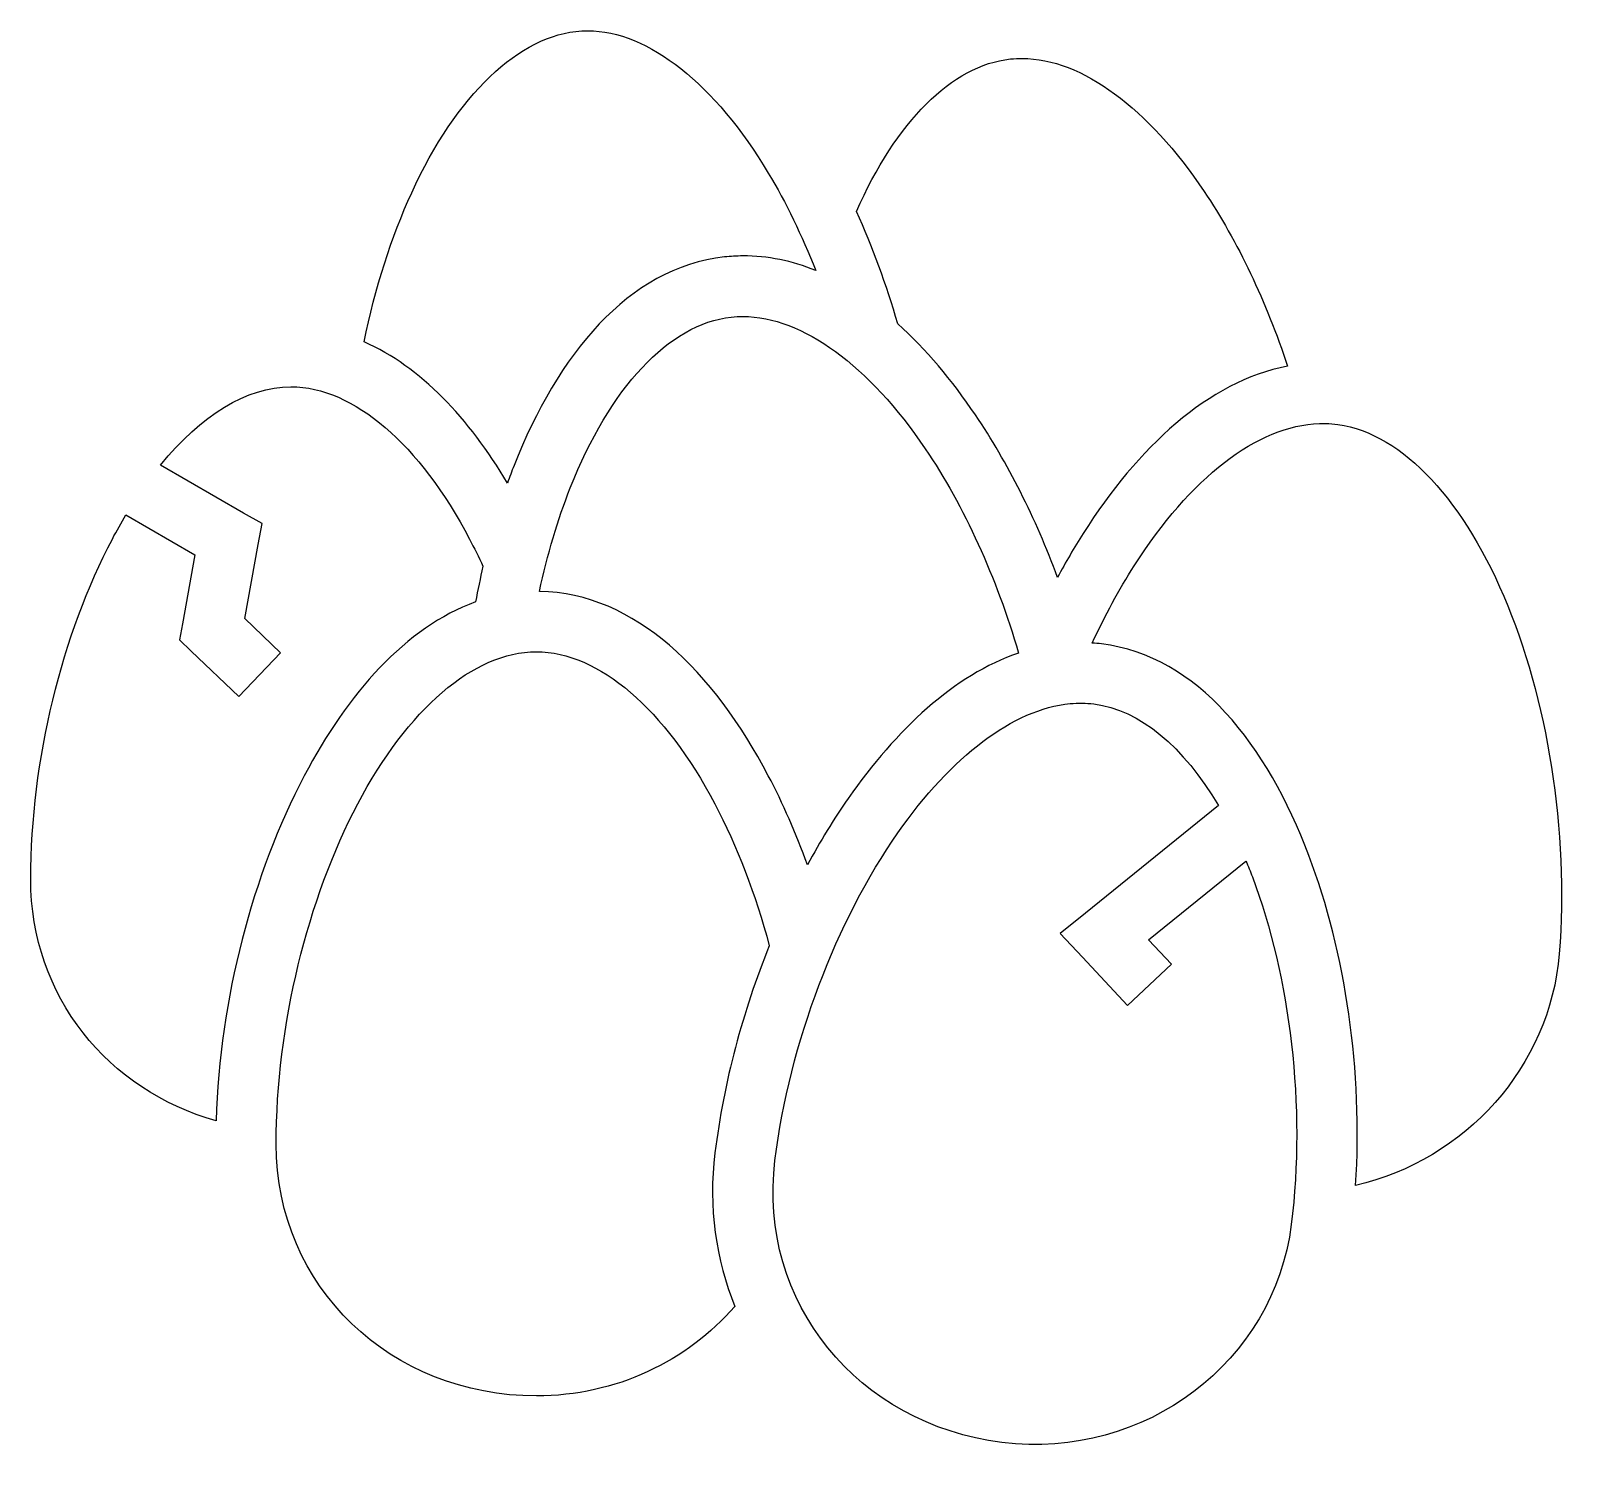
# Model space of a CAD drawing. Header units: centimetres. Extents: x -10 to 10.1, y -9.4 to 9.3.
import ezdxf

# ---------------------------------------------------------------- set-up
doc = ezdxf.new("R2010")
doc.units = ezdxf.units.CM
doc.header["$MEASUREMENT"] = 0
doc.layers.add('Layer 1', color=7, linetype='Continuous')

msp = doc.modelspace()

# ---------------------------------------------------------------- linework, layer by layer
at = {"layer": 'Layer 1'}
for points, knots in [([(-2.70929, 9.27695), (-2.73501, 9.27695), (-2.7601, 9.27568), (-2.78574, 9.27429), (-2.78574, 9.27429), (-3.60498, 9.2293), (-4.42072, 8.43245), (-5.00217, 7.16589), (-5.00217, 7.16589), (-5.26855, 6.58566), (-5.4796, 5.91957), (-5.62288, 5.21959), (-5.62288, 5.21959), (-4.88562, 4.89776), (-4.25579, 4.22063), (-3.75425, 3.38005), (-3.75425, 3.38005), (-3.72663, 3.4565), (-3.69808, 3.53211), (-3.66865, 3.6067), (-3.66865, 3.6067), (-3.10191, 5.04273), (-2.18645, 6.18919), (-0.92377, 6.32788), (-0.92377, 6.32788), (-0.84492, 6.33657), (-0.76585, 6.34053), (-0.68788, 6.34108), (-0.68788, 6.34108), (-0.36049, 6.34348), (-0.04187, 6.27614), (0.26482, 6.15132), (0.26482, 6.15132), (0.08527, 6.60787), (-0.12283, 7.03752), (-0.35315, 7.42163), (-0.35315, 7.42163), (-1.04749, 8.57948), (-1.91117, 9.27563), (-2.70929, 9.27702), (-2.70929, 9.27702), (-2.70929, 9.27702), (-2.70929, 9.27695), (-2.70929, 9.27695)], [0, 0, 0, 0, 0.08333333, 0.08333333, 0.08333333, 0.08333333, 0.16666667, 0.16666667, 0.16666667, 0.16666667, 0.25, 0.25, 0.25, 0.25, 0.33333333, 0.33333333, 0.33333333, 0.33333333, 0.41666667, 0.41666667, 0.41666667, 0.41666667, 0.5, 0.5, 0.5, 0.5, 0.58333333, 0.58333333, 0.58333333, 0.58333333, 0.66666667, 0.66666667, 0.66666667, 0.66666667, 0.75, 0.75, 0.75, 0.75, 0.83333333, 0.83333333, 0.83333333, 0.83333333, 1, 1, 1, 1]), ([(2.95834, 8.91726), (2.90647, 8.91756), (2.85515, 8.91473), (2.80417, 8.90925), (2.80417, 8.90925), (2.03806, 8.82787), (1.30932, 8.08423), (0.79592, 6.92213), (0.79592, 6.92213), (1.00676, 6.45938), (1.18715, 5.96593), (1.33356, 5.45679), (1.33356, 5.45679), (1.70126, 5.12569), (2.04148, 4.71969), (2.34686, 4.2682), (2.34686, 4.2682), (2.76909, 3.64399), (3.13321, 2.92072), (3.41691, 2.14926), (3.41691, 2.14926), (3.52351, 2.3472), (3.63492, 2.53902), (3.75172, 2.72245), (3.75172, 2.72245), (4.46352, 3.84074), (5.37898, 4.7059), (6.41615, 4.90329), (6.41615, 4.90329), (6.14105, 5.74319), (5.76508, 6.53224), (5.32906, 7.18171), (5.32906, 7.18171), (4.60082, 8.26652), (3.73595, 8.91228), (2.95838, 8.91722), (2.95838, 8.91722), (2.95838, 8.91722), (2.95834, 8.91726), (2.95834, 8.91726)], [0, 0, 0, 0, 0.09090909, 0.09090909, 0.09090909, 0.09090909, 0.18181818, 0.18181818, 0.18181818, 0.18181818, 0.27272727, 0.27272727, 0.27272727, 0.27272727, 0.36363636, 0.36363636, 0.36363636, 0.36363636, 0.45454545, 0.45454545, 0.45454545, 0.45454545, 0.54545455, 0.54545455, 0.54545455, 0.54545455, 0.63636364, 0.63636364, 0.63636364, 0.63636364, 0.72727273, 0.72727273, 0.72727273, 0.72727273, 0.81818182, 0.81818182, 0.81818182, 0.81818182, 1, 1, 1, 1]), ([(-0.68262, 5.55167), (-0.73449, 5.55184), (-0.78581, 5.54939), (-0.83679, 5.54378), (-0.83679, 5.54378), (-1.65232, 5.45413), (-2.42306, 4.6144), (-2.93465, 3.31807), (-2.93465, 3.31807), (-3.09868, 2.90229), (-3.23421, 2.44616), (-3.33651, 1.96735), (-3.33651, 1.96735), (-2.08496, 1.9453), (-1.06551, 0.91458), (-0.35313, -0.43622), (-0.35313, -0.43622), (-0.1619, -0.79895), (0.00867, -1.18955), (0.15681, -1.59845), (0.15681, -1.59845), (0.32223, -1.29324), (0.50006, -1.00253), (0.68914, -0.73139), (0.68914, -0.73139), (1.31272, 0.16274), (2.072, 0.8766), (2.90823, 1.16355), (2.90823, 1.16355), (2.62452, 2.14632), (2.19863, 3.07949), (1.6932, 3.82671), (1.6932, 3.82671), (0.96116, 4.90891), (0.09478, 5.54957), (-0.68271, 5.55163), (-0.68271, 5.55163), (-0.68271, 5.55163), (-0.68262, 5.55167), (-0.68262, 5.55167)], [0, 0, 0, 0, 0.09090909, 0.09090909, 0.09090909, 0.09090909, 0.18181818, 0.18181818, 0.18181818, 0.18181818, 0.27272727, 0.27272727, 0.27272727, 0.27272727, 0.36363636, 0.36363636, 0.36363636, 0.36363636, 0.45454545, 0.45454545, 0.45454545, 0.45454545, 0.54545455, 0.54545455, 0.54545455, 0.54545455, 0.63636364, 0.63636364, 0.63636364, 0.63636364, 0.72727273, 0.72727273, 0.72727273, 0.72727273, 0.81818182, 0.81818182, 0.81818182, 0.81818182, 1, 1, 1, 1]), ([(-6.57685, 4.63451), (-7.15345, 4.63451), (-7.74836, 4.26309), (-8.27677, 3.61459), (-8.27677, 3.61459), (-8.27677, 3.61459), (-7.19495, 2.98861), (-7.19495, 2.98861), (-7.19495, 2.98861), (-7.19495, 2.98861), (-6.95375, 2.8503), (-6.95375, 2.8503), (-6.95375, 2.8503), (-6.95375, 2.8503), (-7.00393, 2.57747), (-7.00393, 2.57747), (-7.00393, 2.57747), (-7.00393, 2.57747), (-7.17914, 1.61288), (-7.17914, 1.61288), (-7.17914, 1.61288), (-7.17914, 1.61288), (-6.71133, 1.16615), (-6.71133, 1.16615), (-6.71133, 1.16615), (-6.71133, 1.16615), (-7.25424, 0.59562), (-7.25424, 0.59562), (-7.25424, 0.59562), (-7.25424, 0.59562), (-7.87757, 1.1885), (-7.87757, 1.1885), (-7.87757, 1.1885), (-7.87757, 1.1885), (-8.03047, 1.33609), (-8.03047, 1.33609), (-8.03047, 1.33609), (-8.03047, 1.33609), (-7.99222, 1.5444), (-7.99222, 1.5444), (-7.99222, 1.5444), (-7.99222, 1.5444), (-7.82878, 2.44574), (-7.82878, 2.44574), (-7.82878, 2.44574), (-7.82878, 2.44574), (-8.7275, 2.96496), (-8.7275, 2.96496), (-8.7275, 2.96496), (-8.78805, 2.86359), (-8.84785, 2.75905), (-8.90536, 2.64997), (-8.90536, 2.64997), (-9.55542, 1.41727), (-9.96875, -0.23668), (-9.96875, -1.7842), (-9.96875, -1.7842), (-9.96875, -3.31574), (-8.95815, -4.5427), (-7.55202, -4.93499), (-7.55202, -4.93499), (-7.5034, -3.34505), (-7.07974, -1.71951), (-6.40294, -0.43617), (-6.40294, -0.43617), (-5.83899, 0.63321), (-5.0814, 1.50229), (-4.1693, 1.82909), (-4.1693, 1.82909), (-4.14041, 1.98587), (-4.10866, 2.14096), (-4.07316, 2.2942), (-4.07316, 2.2942), (-4.12958, 2.41619), (-4.18773, 2.53498), (-4.24841, 2.65001), (-4.24841, 2.65001), (-4.89847, 3.88271), (-5.75634, 4.63452), (-6.57693, 4.63452), (-6.57693, 4.63452), (-6.57693, 4.63452), (-6.57685, 4.63451), (-6.57685, 4.63451)], [0, 0, 0, 0, 0.04545455, 0.04545455, 0.04545455, 0.04545455, 0.09090909, 0.09090909, 0.09090909, 0.09090909, 0.13636364, 0.13636364, 0.13636364, 0.13636364, 0.18181818, 0.18181818, 0.18181818, 0.18181818, 0.22727273, 0.22727273, 0.22727273, 0.22727273, 0.27272727, 0.27272727, 0.27272727, 0.27272727, 0.31818182, 0.31818182, 0.31818182, 0.31818182, 0.36363636, 0.36363636, 0.36363636, 0.36363636, 0.40909091, 0.40909091, 0.40909091, 0.40909091, 0.45454545, 0.45454545, 0.45454545, 0.45454545, 0.5, 0.5, 0.5, 0.5, 0.54545455, 0.54545455, 0.54545455, 0.54545455, 0.59090909, 0.59090909, 0.59090909, 0.59090909, 0.63636364, 0.63636364, 0.63636364, 0.63636364, 0.68181818, 0.68181818, 0.68181818, 0.68181818, 0.72727273, 0.72727273, 0.72727273, 0.72727273, 0.77272727, 0.77272727, 0.77272727, 0.77272727, 0.81818182, 0.81818182, 0.81818182, 0.81818182, 0.86363636, 0.86363636, 0.86363636, 0.86363636, 0.90909091, 0.90909091, 0.90909091, 0.90909091, 1, 1, 1, 1]), ([(6.83256, 4.15616), (6.02285, 4.13162), (5.14192, 3.44036), (4.41579, 2.2995), (4.41579, 2.2995), (4.2192, 1.99066), (4.03615, 1.65273), (3.87014, 1.294), (3.87014, 1.294), (3.90957, 1.29117), (3.94942, 1.28704), (3.9888, 1.28219), (3.9888, 1.28219), (5.24941, 1.12541), (6.14801, -0.03328), (6.69413, -1.4772), (6.69413, -1.4772), (7.17484, -2.74814), (7.39918, -4.28963), (7.3043, -5.78103), (7.3043, -5.78103), (8.73472, -5.44031), (9.83691, -4.24135), (9.95818, -2.75674), (9.95818, -2.75674), (10.08861, -1.16089), (9.80148, 0.57887), (9.23475, 1.90543), (9.23475, 1.90543), (8.66801, 3.23195), (7.84574, 4.08256), (6.99327, 4.15214), (6.99327, 4.15214), (6.93997, 4.15653), (6.88646, 4.15775), (6.83248, 4.15615), (6.83248, 4.15615), (6.83248, 4.15615), (6.83256, 4.15616), (6.83256, 4.15616)], [0, 0, 0, 0, 0.09090909, 0.09090909, 0.09090909, 0.09090909, 0.18181818, 0.18181818, 0.18181818, 0.18181818, 0.27272727, 0.27272727, 0.27272727, 0.27272727, 0.36363636, 0.36363636, 0.36363636, 0.36363636, 0.45454545, 0.45454545, 0.45454545, 0.45454545, 0.54545455, 0.54545455, 0.54545455, 0.54545455, 0.63636364, 0.63636364, 0.63636364, 0.63636364, 0.72727273, 0.72727273, 0.72727273, 0.72727273, 0.81818182, 0.81818182, 0.81818182, 0.81818182, 1, 1, 1, 1]), ([(-3.37744, 1.17944), (-4.19794, 1.17944), (-5.05581, 0.42885), (-5.70596, -0.8038), (-5.70596, -0.8038), (-6.35598, -2.03654), (-6.76931, -3.69188), (-6.76931, -5.23936), (-6.76931, -5.23936), (-6.76931, -7.10656), (-5.26762, -8.52319), (-3.37749, -8.52319), (-3.37749, -8.52319), (-2.33636, -8.52319), (-1.40981, -8.06778), (-0.78943, -7.35699), (-0.78943, -7.35699), (-1.03729, -6.74555), (-1.13715, -6.06319), (-1.04897, -5.35401), (-1.04897, -5.35401), (-0.93448, -4.43306), (-0.68692, -3.50882), (-0.34, -2.65256), (-0.34, -2.65256), (-0.51997, -1.98378), (-0.76117, -1.35202), (-1.05028, -0.80375), (-1.05028, -0.80375), (-1.70038, 0.42895), (-2.55694, 1.17941), (-3.37745, 1.17941), (-3.37745, 1.17941), (-3.37745, 1.17941), (-3.37744, 1.17944), (-3.37744, 1.17944)], [0, 0, 0, 0, 0.1, 0.1, 0.1, 0.1, 0.2, 0.2, 0.2, 0.2, 0.3, 0.3, 0.3, 0.3, 0.4, 0.4, 0.4, 0.4, 0.5, 0.5, 0.5, 0.5, 0.6, 0.6, 0.6, 0.6, 0.7, 0.7, 0.7, 0.7, 0.8, 0.8, 0.8, 0.8, 1, 1, 1, 1]), ([(3.73714, 0.50998), (3.68527, 0.51061), (3.63299, 0.50838), (3.58028, 0.5034), (3.58028, 0.5034), (2.84318, 0.43315), (2.03373, -0.18183), (1.3361, -1.18205), (1.3361, -1.18205), (0.53896, -2.3251), (-0.07526, -3.91588), (-0.2662, -5.45156), (-0.2662, -5.45156), (-0.49661, -7.30459), (0.81769, -8.89613), (2.69344, -9.12937), (2.69344, -9.12937), (4.56119, -9.36163), (6.24322, -8.07104), (6.46486, -6.2883), (6.46486, -6.2883), (6.65575, -4.75263), (6.45052, -3.06009), (5.95749, -1.75651), (5.95749, -1.75651), (5.93071, -1.68558), (5.90292, -1.61664), (5.87455, -1.54837), (5.87455, -1.54837), (5.87455, -1.54837), (4.60555, -2.57482), (4.60555, -2.57482), (4.60555, -2.57482), (4.60555, -2.57482), (4.90461, -2.89504), (4.90461, -2.89504), (4.90461, -2.89504), (4.90461, -2.89504), (4.32876, -3.43268), (4.32876, -3.43268), (4.32876, -3.43268), (4.32876, -3.43268), (3.74114, -2.80417), (3.74114, -2.80417), (3.74114, -2.80417), (3.74114, -2.80417), (3.4525, -2.49449), (3.4525, -2.49449), (3.4525, -2.49449), (3.4525, -2.49449), (3.78196, -2.22833), (3.78196, -2.22833), (3.78196, -2.22833), (3.78196, -2.22833), (5.51477, -0.82498), (5.51477, -0.82498), (5.51477, -0.82498), (5.05944, -0.05655), (4.49064, 0.42488), (3.8913, 0.49943), (3.8913, 0.49943), (3.84045, 0.50576), (3.78904, 0.5093), (3.73718, 0.50997), (3.73718, 0.50997), (3.73718, 0.50997), (3.73714, 0.50998), (3.73714, 0.50998)], [0, 0, 0, 0, 0.05555556, 0.05555556, 0.05555556, 0.05555556, 0.11111111, 0.11111111, 0.11111111, 0.11111111, 0.16666667, 0.16666667, 0.16666667, 0.16666667, 0.22222222, 0.22222222, 0.22222222, 0.22222222, 0.27777778, 0.27777778, 0.27777778, 0.27777778, 0.33333333, 0.33333333, 0.33333333, 0.33333333, 0.38888889, 0.38888889, 0.38888889, 0.38888889, 0.44444444, 0.44444444, 0.44444444, 0.44444444, 0.5, 0.5, 0.5, 0.5, 0.55555556, 0.55555556, 0.55555556, 0.55555556, 0.61111111, 0.61111111, 0.61111111, 0.61111111, 0.66666667, 0.66666667, 0.66666667, 0.66666667, 0.72222222, 0.72222222, 0.72222222, 0.72222222, 0.77777778, 0.77777778, 0.77777778, 0.77777778, 0.83333333, 0.83333333, 0.83333333, 0.83333333, 0.88888889, 0.88888889, 0.88888889, 0.88888889, 1, 1, 1, 1])]:
    msp.add_open_spline(points, degree=3, knots=knots, dxfattribs=at)

doc.saveas('drawing.dxf')
